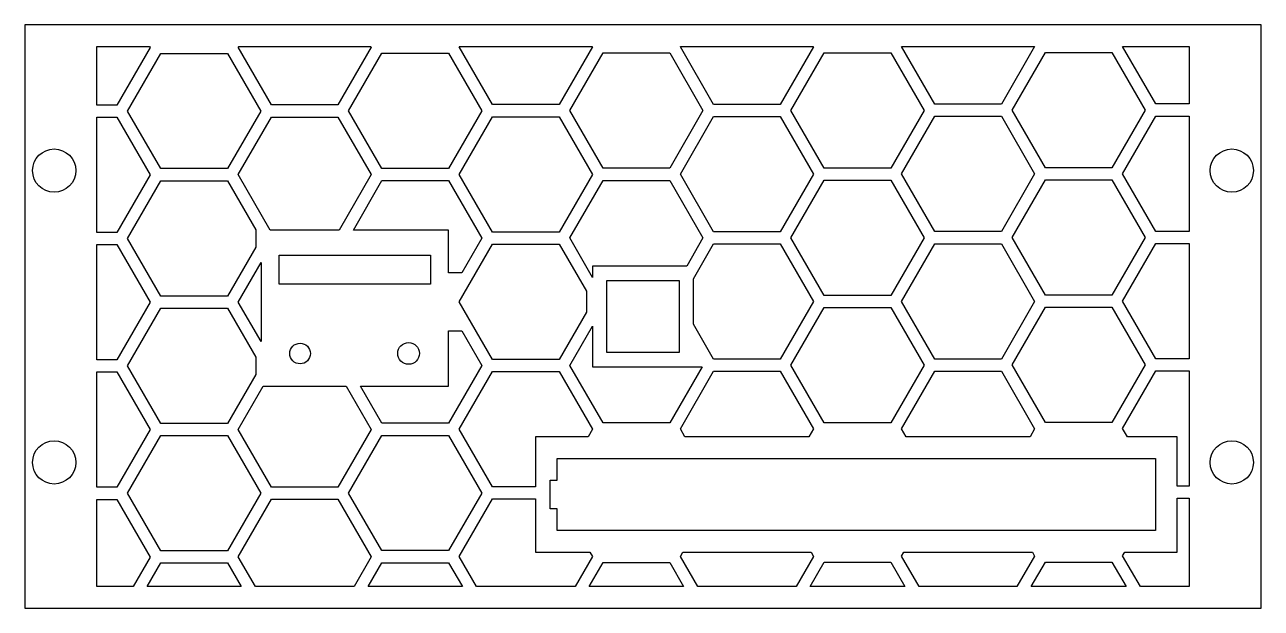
# Model space of a CAD drawing. Header units: millimetres. Extents: x 4 to 176, y -80 to 1.
import ezdxf

# ---------------------------------------------------------------- set-up
doc = ezdxf.new("R2010")
doc.units = ezdxf.units.MM
doc.layers.get('0').update_dxf_attribs({"linetype": 'CONTINUOUS'})

msp = doc.modelspace()

# ---------------------------------------------------------------- linework, layer by layer
for points in [[(175.78, 0.5), (4.22, 0.5), (4.22, -80.5), (175.78, -80.5)], [(21.62, -2.66), (17, -10.66), (14.22, -10.66), (14.22, -2.5), (21.53, -2.5)], [(52.3, -2.62), (47.68, -10.62), (38.44, -10.62), (33.82, -2.62), (33.9, -2.5), (52.23, -2.5)], [(82.98, -2.59), (78.36, -10.59), (69.12, -10.59), (64.5, -2.59), (64.56, -2.5), (82.93, -2.5)], [(84.46, -3.42), (93.7, -3.42), (98.32, -11.42), (93.7, -19.42), (84.46, -19.42), (79.84, -11.42)], [(113.66, -2.56), (109.04, -10.56), (99.8, -10.56), (95.19, -2.56), (95.22, -2.5), (113.62, -2.5)], [(115.14, -3.39), (124.38, -3.39), (129, -11.39), (124.38, -19.39), (115.14, -19.39), (110.53, -11.39)], [(144.34, -2.53), (139.72, -10.53), (130.48, -10.53), (125.87, -2.53), (125.88, -2.5), (144.32, -2.5)], [(145.83, -3.36), (155.06, -3.36), (159.68, -11.36), (155.06, -19.36), (145.83, -19.36), (141.21, -11.36)], [(165.78, -10.5), (161.17, -10.5), (156.55, -2.5), (165.78, -2.5)], [(23.1, -3.48), (32.34, -3.48), (36.96, -11.48), (32.34, -19.48), (23.1, -19.48), (18.48, -11.48)], [(53.78, -3.45), (63.02, -3.45), (67.64, -11.45), (63.02, -19.45), (53.78, -19.45), (49.16, -11.45)], [(17, -12.34), (21.62, -20.34), (17, -28.34), (14.22, -28.34), (14.22, -12.34)], [(47.86, -28), (38.26, -28), (33.82, -20.31), (38.44, -12.31), (47.68, -12.31), (52.3, -20.31)], [(69.12, -12.28), (78.36, -12.28), (82.98, -20.28), (78.36, -28.28), (69.12, -28.28), (64.5, -20.28)], [(99.8, -12.24), (109.04, -12.24), (113.66, -20.24), (109.04, -28.24), (99.8, -28.24), (95.19, -20.24)], [(130.48, -12.21), (139.72, -12.21), (144.34, -20.21), (139.72, -28.21), (130.48, -28.21), (125.87, -20.21)], [(161.17, -28.18), (156.55, -20.18), (161.17, -12.18), (165.78, -12.18), (165.78, -28.18)], [(36.26, -30.38), (32.34, -37.16), (23.1, -37.16), (18.48, -29.16), (23.1, -21.16), (32.34, -21.16), (36.26, -27.95)], [(63, -33.96), (63, -28), (49.82, -28), (53.78, -21.13), (63.02, -21.13), (67.64, -29.13), (64.85, -33.96)], [(83, -34.57), (79.84, -29.1), (84.46, -21.1), (93.7, -21.1), (98.32, -29.1), (96.07, -33), (83, -33)], [(115.14, -21.07), (124.38, -21.07), (129, -29.07), (124.38, -37.07), (115.14, -37.07), (110.53, -29.07)], [(145.83, -21.04), (155.06, -21.04), (159.68, -29.04), (155.06, -37.04), (145.83, -37.04), (141.21, -29.04)], [(17, -30.02), (21.62, -38.02), (17, -46.02), (14.22, -46.02), (14.22, -30.02)], [(82.14, -39.41), (78.36, -45.96), (69.12, -45.96), (64.5, -37.96), (69.12, -29.96), (78.36, -29.96), (82.14, -36.5)], [(97, -41.07), (97, -34.78), (99.8, -29.93), (109.04, -29.93), (113.66, -37.93), (109.04, -45.93), (99.8, -45.93)], [(130.48, -29.9), (139.72, -29.9), (144.34, -37.9), (139.72, -45.9), (130.48, -45.9), (125.87, -37.9)], [(161.17, -45.86), (156.55, -37.86), (161.17, -29.86), (165.78, -29.86), (165.78, -45.86)], [(37, -32.49), (37, -43.49), (33.82, -37.99)], [(60.5, -31.5), (60.5, -35.5), (39.5, -35.5), (39.5, -31.5)], [(85, -45), (85, -35), (95, -35), (95, -45)], [(36.27, -48.03), (32.34, -54.85), (23.1, -54.85), (18.48, -46.85), (23.1, -38.85), (32.34, -38.85), (36.27, -45.66)], [(115.14, -38.75), (124.38, -38.75), (129, -46.75), (124.38, -54.75), (115.14, -54.75), (110.53, -46.75)], [(145.83, -38.72), (155.06, -38.72), (159.68, -46.72), (155.06, -54.72), (145.83, -54.72), (141.21, -46.72)], [(63.02, -54.82), (53.78, -54.82), (50.8, -49.65), (63, -49.65), (63, -41.99), (64.85, -41.99), (67.64, -46.82)], [(98.2, -47), (93.7, -54.78), (84.46, -54.78), (79.84, -46.78), (83, -41.32), (83, -47)], [(17, -47.7), (21.62, -55.7), (17, -63.7), (14.22, -63.7), (14.22, -47.7)], [(75.1, -63.64), (69.12, -63.64), (64.5, -55.64), (69.12, -47.64), (78.36, -47.64), (82.98, -55.64), (82.37, -56.7), (75.1, -56.7)], [(95.19, -55.61), (99.8, -47.61), (109.04, -47.61), (113.66, -55.61), (113.03, -56.7), (95.81, -56.7)], [(125.87, -55.58), (130.48, -47.58), (139.72, -47.58), (144.34, -55.58), (143.7, -56.7), (126.51, -56.7)], [(157.21, -56.7), (156.55, -55.55), (161.17, -47.55), (165.78, -47.55), (165.78, -63.55), (164.1, -63.55), (164.1, -56.7)], [(37.3, -49.65), (48.82, -49.65), (52.3, -55.67), (47.68, -63.67), (38.44, -63.67), (33.82, -55.67)], [(23.1, -56.53), (32.34, -56.53), (36.96, -64.53), (32.34, -72.53), (23.1, -72.53), (18.48, -64.53)], [(53.78, -56.5), (63.02, -56.5), (67.64, -64.5), (63.02, -72.5), (53.78, -72.5), (49.16, -64.5)], [(78.1, -69.7), (78.1, -66.7), (77.1, -66.7), (77.1, -62.7), (78.1, -62.7), (78.1, -59.7), (161.1, -59.7), (161.1, -69.7)], [(14.22, -65.39), (17, -65.39), (21.62, -73.39), (19.24, -77.5), (14.22, -77.5)], [(33.82, -73.35), (38.44, -65.35), (47.68, -65.35), (52.3, -73.35), (49.91, -77.5), (36.22, -77.5)], [(82.62, -72.7), (82.98, -73.32), (80.57, -77.5), (66.92, -77.5), (64.5, -73.32), (69.12, -65.32), (75.1, -65.32), (75.1, -72.7)], [(156.55, -73.23), (156.86, -72.7), (164.1, -72.7), (164.1, -65.23), (165.78, -65.23), (165.78, -77.5), (159.01, -77.5)], [(95.19, -73.29), (95.53, -72.7), (113.32, -72.7), (113.66, -73.29), (111.23, -77.5), (97.61, -77.5)], [(125.87, -73.26), (126.19, -72.7), (144.02, -72.7), (144.34, -73.26), (141.89, -77.5), (128.31, -77.5)], [(23.1, -74.21), (32.34, -74.21), (34.24, -77.5), (21.2, -77.5)], [(53.78, -74.18), (63.02, -74.18), (64.94, -77.5), (51.87, -77.5)], [(84.46, -74.15), (93.7, -74.15), (95.64, -77.5), (82.53, -77.5)], [(115.14, -74.12), (124.38, -74.12), (126.33, -77.5), (113.19, -77.5)], [(145.83, -74.09), (155.06, -74.09), (157.03, -77.5), (143.85, -77.5)]]:
    msp.add_lwpolyline(points, close=True)
for centre, radius in [((8.31, -19.75), 3), ((171.69, -19.75), 3), ((42.42, -45.14), 1.43), ((57.48, -45.12), 1.51), ((8.31, -60.25), 3), ((171.69, -60.25), 3)]:
    msp.add_circle(centre, radius)

doc.saveas('drawing.dxf')
